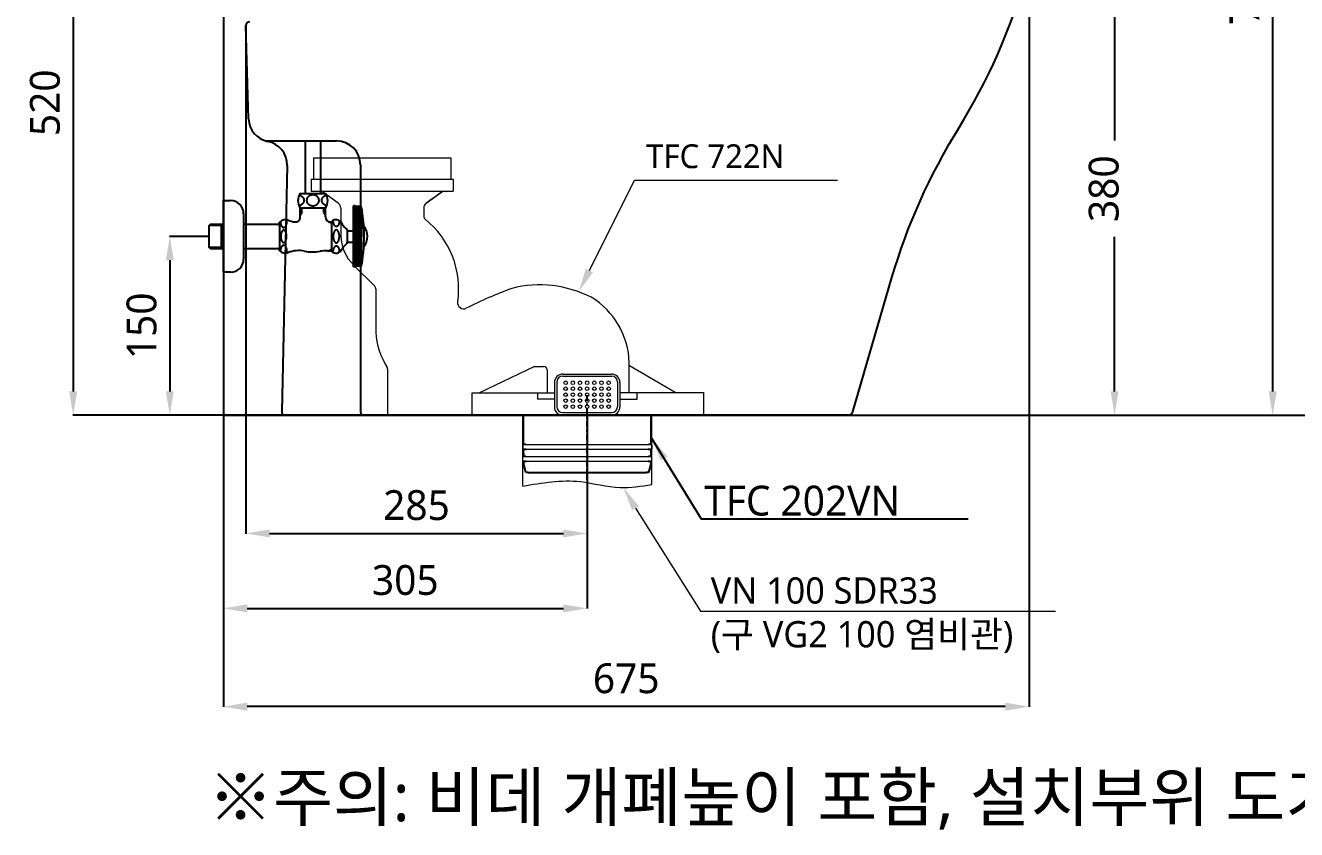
# Model space of a CAD drawing. Header units: millimetres. Extents: x 1416 to 7337, y -4252 to -1725.
# Drawn here: x 1416 to 2481, y -4252 to -3578 of the extents above; entities that cross this region are included whole.
import ezdxf

# ---------------------------------------------------------------- set-up
doc = ezdxf.new("R2010")
doc.units = ezdxf.units.MM
doc.header["$MEASUREMENT"] = 0
doc.linetypes.add('CENTER', pattern=[11, 5, -2, 2, -2])
doc.linetypes.add('HIDDEN', pattern=[0.375, 0.25, -0.125])
for name, color, linetype, lineweight in [('1', 1, 'CENTER', 5), ('2', 2, 'HIDDEN', 9), ('3', 3, 'Continuous', 15)]:
    doc.layers.add(name, color=color, linetype=linetype, lineweight=lineweight)
for name, color, linetype in [('4', 4, 'Continuous'), ('6', 6, 'Continuous'), ('CEN', 1, 'CENTER')]:
    doc.layers.add(name, color=color, linetype=linetype)
doc.styles.add('GHS', font='romans', dxfattribs={"bigfont": 'ghs'})
doc.styles.add('ROMANS', font='NanumGothic.ttf', dxfattribs={"height": 10.144927})
doc.styles.get("Standard").update_dxf_attribs({"font": 'NanumGothic.ttf'})
doc.dimstyles.get("Standard").update_dxf_attribs({"dimtxt": 0.18, "dimasz": 0.18, "dimexe": 0.18, "dimexo": 0.0625, "dimgap": 0.09, "dimtad": 0, "dimtih": 1, "dimtoh": 1, "dimdec": 4, "dimzin": 0, "dimdsep": 46, "dimtxsty": 'Standard', "dimcen": 0.09, "dimadec": 0, "dimazin": 0, "dimtfac": 1, "dimtdec": 4, "dimtofl": 0, "dimtmove": 0, "dimatfit": 3, "dimfxl": 0, "dimtolj": 1, "dimtzin": 0, "dimarcsym": 0})

# ---------------------------------------------------------------- blocks, each defined once
blk = doc.blocks.new('*D57')
at = {"color": 0, "lineweight": -2}
for p, q in [((2411.6, -3195), (2461.4, -3195)), ((2461.2, -3215), (2461.2, -3885)), ((2404.3, -3905), (2461.4, -3905))]:
    blk.add_line(p, q, dxfattribs=at)
at = {"color": 0}
for points in [[(2457.9, -3215), (2464.6, -3215), (2461.2, -3195)], [(2457.9, -3885), (2464.6, -3885), (2461.2, -3905)]]:
    blk.add_solid(points, dxfattribs=at)
at = {"layer": 'Defpoints', "color": 0}
for p in [(2411.5, -3195), (2404.2, -3905), (2461.2, -3905)]:
    blk.add_point(p, dxfattribs=at)
at = {"color": 2, "insert": (2437.7, -3550), "char_height": 25, "attachment_point": 5, "rotation": 90}
blk.add_mtext('\\A1;710', dxfattribs=at)
blk = doc.blocks.new('*D58')
at = {"color": 0, "lineweight": -2}
for p, q in [((2241.5, -3525), (2328.9, -3525)), ((2328.7, -3545), (2328.7, -3674.6)), ((2328.7, -3885), (2328.7, -3755.5)), ((2203.9, -3905), (2328.9, -3905))]:
    blk.add_line(p, q, dxfattribs=at)
at = {"color": 0}
for points in [[(2325.4, -3545), (2332, -3545), (2328.7, -3525)], [(2325.4, -3885), (2332, -3885), (2328.7, -3905)]]:
    blk.add_solid(points, dxfattribs=at)
at = {"layer": 'Defpoints', "color": 0}
for p in [(2241.4, -3525), (2203.9, -3905), (2328.7, -3905)]:
    blk.add_point(p, dxfattribs=at)
at = {"color": 2, "insert": (2319.7, -3715), "char_height": 25, "attachment_point": 5, "rotation": 90}
blk.add_mtext('\\A1;380', dxfattribs=at)
blk = doc.blocks.new('*D59')
at = {"color": 0, "lineweight": -2}
for p, q in [((1569.7, -3755), (1536.5, -3755)), ((1536.7, -3775), (1536.7, -3885)), ((1581.5, -3905), (1536.5, -3905))]:
    blk.add_line(p, q, dxfattribs=at)
at = {"color": 0}
for points in [[(1533.4, -3775), (1540, -3775), (1536.7, -3755)], [(1533.4, -3885), (1540, -3885), (1536.7, -3905)]]:
    blk.add_solid(points, dxfattribs=at)
at = {"layer": 'Defpoints', "color": 0}
for p in [(1569.7, -3755), (1536.7, -3905), (1581.6, -3905)]:
    blk.add_point(p, dxfattribs=at)
at = {"color": 2, "insert": (1513.1, -3830), "char_height": 25, "attachment_point": 5, "rotation": 90}
blk.add_mtext('\\A1;150', dxfattribs=at)
blk = doc.blocks.new('*D61')
at = {"color": 0, "linetype": 'ByBlock', "lineweight": -2}
for p, q in [((1787.1, -3381), (1455.5, -3381)), ((1455.7, -3401), (1455.7, -3885)), ((1648.1, -3905), (1455.5, -3905))]:
    blk.add_line(p, q, dxfattribs=at)
at = {"color": 0}
for points in [[(1452.3, -3401), (1459, -3401), (1455.7, -3381)], [(1452.3, -3885), (1459, -3885), (1455.7, -3905)]]:
    blk.add_solid(points, dxfattribs=at)
at = {"layer": 'Defpoints', "color": 0}
for p in [(1787.1, -3381), (1455.7, -3905), (1648.2, -3905)]:
    blk.add_point(p, dxfattribs=at)
at = {"color": 2, "insert": (1432.1, -3643), "char_height": 25, "attachment_point": 5, "rotation": 90}
blk.add_mtext('\\A1;520', dxfattribs=at)
blk = doc.blocks.new('BGFB')
at = {"color": 2, "linetype": 'Continuous', "lineweight": 0}
for p, q in [((-57.5, 0), (57.5, 0)), ((-57.5, 0), (-57.5, -18)), ((57.5, 0), (57.5, -18)), ((-59.5, -18), (59.5, -18)), ((-59.5, -18), (-59.5, -28)), ((59.5, -18), (59.5, -28)), ((-59.5, -28), (59.5, -28)), ((-36.9, -38), (-50.8, -28)), ((36.9, -38.1), (50.8, -28)), ((-34.8, -42.1), (-34.8, -65.3)), ((34.8, -42.1), (34.8, -49.1)), ((-24.1, -89.9), (-6.2, -107.6)), ((-5.3, -109.8), (-5.3, -146.3)), ((4.7, -215.9), (4.7, -177.4)), ((127.8, -174.9), (81.1, -197.3)), ((127.8, -174.9), (135.3, -174.9)), ((138.3, -177.9), (138.3, -197.3)), ((207.1, -196.8), (207.1, -171.6)), ((207.3, -174.1), (245.6, -196.4)), ((144.3, -188.3), (144.3, -208.9)), ((146.3, -188.1), (146.3, -208.6)), ((151.3, -181.3), (192.3, -181.3)), ((151.3, -183.1), (192.3, -183.1)), ((197.3, -188.1), (197.3, -208.6)), ((199.3, -188.3), (199.3, -208.9)), ((144.3, -197.3), (75.1, -197.3)), ((75.1, -197.3), (75.1, -215.9)), ((130.2, -197.3), (130.2, -202.4)), ((144.3, -202.4), (130.2, -202.4)), ((199.3, -196.8), (269.2, -196.8)), ((199.3, -202.4), (213.7, -202.4)), ((213.7, -202.4), (213.7, -196.8)), ((269.2, -196.8), (269.2, -215.9)), ((4.7, -215.9), (269.2, -215.9)), ((151.3, -213.6), (192.3, -213.6)), ((117.8, -240.9), (117.8, -243.9)), ((118.5, -240.4), (118.3, -240.4)), ((118.5, -244.4), (118.3, -244.4)), ((118.5, -240.4), (225.4, -240.4)), ((118.5, -244.4), (225.4, -244.4)), ((225.9, -240.9), (225.9, -243.9)), ((120.3, -250.4), (223.3, -250.4)), ((120.6, -254.4), (223, -254.4))]:
    blk.add_line(p, q, dxfattribs=at)
at = {"color": 3, "linetype": 'Continuous', "lineweight": 0}
for p, q in [((117.8, -275.3), (117.8, -215.9)), ((225.9, -273.8), (225.9, -215.9))]:
    blk.add_line(p, q, dxfattribs=at)
at = {"color": 2}
for p, q in [((118.5, -240.4), (118.4, -215.9)), ((225.3, -215.9), (225.2, -240.4)), ((118.5, -244.4), (120.6, -244.4)), ((118.6, -250.4), (118.5, -244.4)), ((223, -244.4), (225.2, -244.4)), ((225.2, -240.4), (223.3, -240.4)), ((225.2, -244.4), (225.1, -250.4)), ((120.3, -250.4), (118.3, -250.4)), ((118.3, -254.4), (120.6, -254.4)), ((118.6, -256.9), (118.6, -254.4)), ((223, -254.4), (225.4, -254.4)), ((225.4, -250.4), (223.3, -250.4)), ((225.1, -254.4), (225.1, -256.9)), ((120.4, -263.9), (118.6, -256.9)), ((122.4, -263.9), (120.4, -263.9)), ((122.4, -263.9), (171.8, -263.9)), ((171.8, -263.9), (221.2, -263.9)), ((223.2, -263.9), (221.2, -263.9)), ((225.1, -256.9), (223.2, -263.9))]:
    blk.add_line(p, q, dxfattribs=at)
blk.add_line((120.3, -240.4), (118.5, -240.4))
at = {"color": 2, "linetype": 'Continuous', "lineweight": 0}
for centre in [(153.8, -188.6), (153.8, -193.6), (153.8, -198.6), (153.8, -203.6), (153.8, -208.6)]:
    blk.add_circle(centre, 1.5, dxfattribs=at)
for centre, radius, start, end in [((-39.8, -42.1), 5, 0.0447, 54.1067), ((39.8, -42.1), 5, 125.8861, 179.7556), ((37.8, -49.1), 3, 179.7556, 231.4151), ((-10.7, -109.9), 74.8, 351.5468, 51.4151), ((1.6, -64.1), 36.4, 181.8849, 225.0733), ((-8.3, -109.8), 3, 0.0895, 45.2408), ((239.8, -464.9), 378.8, 110.2437, 116.5549), ((132, -202.9), 96.3, 63.2809, 103.9725), ((140.2, -174), 67, 2.0828, 58.4605), ((68.2, -121.6), 5, 171.5468, 296.5549), ((52.8, -143.8), 58.1, 182.4762, 213.3534), ((1.7, -177.4), 3, 0, 33.3534), ((135.3, -177.9), 3, 0, 90), ((151.3, -188.3), 7, 90, 180), ((151.3, -188.1), 5, 90, 180), ((192.3, -188.3), 7, 360, 90), ((192.3, -188.1), 5, 0, 90), ((247.1, -193.8), 3, 239.7939, 270), ((151.3, -208.9), 7, 179.7381, 270), ((151.3, -208.6), 5, 180, 270), ((192.3, -208.6), 5, 270, 0), ((192.3, -208.9), 7, 270, 0), ((118.3, -240.9), 0.5, 90, 180), ((118.3, -243.9), 0.5, 180, 270), ((225.4, -240.9), 0.5, 0, 90), ((225.4, -243.9), 0.5, 270, 360), ((118.3, -250.9), 0.5, 90, 180), ((118.3, -253.9), 0.5, 180, 270), ((225.4, -250.9), 0.5, 0, 90), ((225.4, -253.9), 0.5, 270, 0)]:
    blk.add_arc(centre, radius, start, end, dxfattribs=at)
at = {"color": 3, "linetype": 'Continuous', "lineweight": 0}
blk.add_spline([(117.8, -275.3), (166.2, -271.5), (199.4, -276.5), (225.9, -273.8)], degree=3, dxfattribs=at)
at = {"layer": '1', "color": 252, "linetype": 'Continuous'}
for q in [(-50.8, -28), (-50.1, -28.5), (-50.1, -28.5), (-50.1, -28.5)]:
    blk.add_line((-36.9, -38), q, dxfattribs=at)
at = {"layer": '1', "color": 2, "linetype": 'Continuous'}
for centre in [(159.8, -188.6), (159.8, -188.6), (165.8, -188.6), (165.8, -188.6), (171.8, -188.6), (177.8, -188.6), (177.8, -188.6), (183.8, -188.6), (183.8, -188.6), (189.8, -188.6), (189.8, -188.6), (159.8, -193.6), (159.8, -193.6), (159.8, -198.6), (159.8, -198.6), (159.8, -203.6), (159.8, -203.6), (165.8, -193.6), (165.8, -193.6), (165.8, -198.6), (165.8, -198.6), (165.8, -203.6), (165.8, -203.6), (171.8, -193.6), (171.8, -198.6), (171.8, -203.6), (177.8, -193.6), (177.8, -193.6), (177.8, -198.6), (177.8, -198.6), (177.8, -203.6), (177.8, -203.6), (183.8, -193.6), (183.8, -193.6), (183.8, -198.6), (183.8, -198.6), (183.8, -203.6), (183.8, -203.6), (189.8, -193.6), (189.8, -193.6), (189.8, -198.6), (189.8, -198.6), (189.8, -203.6), (189.8, -203.6), (159.8, -208.6), (159.8, -208.6), (165.8, -208.6), (165.8, -208.6), (171.8, -208.6), (171.8, -208.6), (177.8, -208.6), (177.8, -208.6), (183.8, -208.6), (183.8, -208.6), (189.8, -208.6), (189.8, -208.6)]:
    blk.add_circle(centre, 1.5, dxfattribs=at)
at = {"layer": '1', "color": 252, "linetype": 'Continuous'}
for centre in [(171.8, -188.6), (171.8, -193.6), (171.8, -198.6), (171.8, -203.6)]:
    blk.add_circle(centre, 1.5, dxfattribs=at)
for points, degree in [([(50.1, -28.5), (36.9, -38)], 1), ([(50.1, -28.5), (45.7, -31.7), (41.3, -34.8), (36.9, -38)], 3), ([(50.1, -28.5), (36.9, -38)], 1), ([(50.1, -28.5), (45.7, -31.7), (41.3, -34.8), (36.9, -38)], 3), ([(197.9, -139.9), (198.2, -140.5), (198.5, -141), (198.8, -141.6)], 3), ([(197.9, -139.9), (198.2, -140.5), (198.5, -141), (198.8, -141.6)], 3)]:
    blk.add_open_spline(points, degree=degree, dxfattribs=at)
at = {"layer": 'CEN'}
blk.add_line((171.8, -269.9), (171.8, -196.9), dxfattribs=at)
blk = doc.blocks.new('*D62')
at = {"color": 0, "linetype": 'ByBlock', "lineweight": -2}
for p, q in [((1581.6, -3894.1), (1581.6, -4067.1)), ((1886.6, -3905.1), (1886.6, -4067.1)), ((1601.6, -4066.9), (1866.6, -4066.9))]:
    blk.add_line(p, q, dxfattribs=at)
at = {"color": 0}
for points in [[(1601.6, -4063.6), (1601.6, -4070.3), (1581.6, -4066.9)], [(1866.6, -4063.6), (1866.6, -4070.3), (1886.6, -4066.9)]]:
    blk.add_solid(points, dxfattribs=at)
at = {"layer": 'Defpoints', "color": 0}
for p in [(1581.6, -3894), (1886.6, -3905), (1886.6, -4066.9)]:
    blk.add_point(p, dxfattribs=at)
at = {"color": 2, "insert": (1734.1, -4043.3), "char_height": 25, "attachment_point": 5}
blk.add_mtext('\\A1;305', dxfattribs=at)
blk = doc.blocks.new('*D63')
at = {"color": 0, "linetype": 'ByBlock', "lineweight": -2}
for p, q in [((1600.4, -3578.2), (1600.4, -4004.3)), ((1886.6, -3905.1), (1886.6, -4004.3)), ((1620.4, -4004.1), (1866.6, -4004.1))]:
    blk.add_line(p, q, dxfattribs=at)
at = {"color": 0}
for points in [[(1620.4, -4000.8), (1620.4, -4007.4), (1600.4, -4004.1)], [(1866.6, -4000.8), (1866.6, -4007.4), (1886.6, -4004.1)]]:
    blk.add_solid(points, dxfattribs=at)
at = {"layer": 'Defpoints', "color": 0}
for p in [(1600.4, -3578.1), (1886.6, -3905), (1886.6, -4004.1)]:
    blk.add_point(p, dxfattribs=at)
at = {"color": 2, "insert": (1743.5, -3980.5), "char_height": 25, "attachment_point": 5}
blk.add_mtext('\\A1;285', dxfattribs=at)
blk = doc.blocks.new('*D64')
at = {"color": 0, "linetype": 'ByBlock', "lineweight": -2}
for p, q in [((2257, -3490.2), (2257, -4149.5)), ((1581.6, -3533.1), (1581.6, -4149.5)), ((2237, -4149.3), (1601.6, -4149.3))]:
    blk.add_line(p, q, dxfattribs=at)
at = {"color": 0}
for points in [[(1601.6, -4146), (1601.6, -4152.7), (1581.6, -4149.3)], [(2237, -4146), (2237, -4152.7), (2257, -4149.3)]]:
    blk.add_solid(points, dxfattribs=at)
at = {"layer": 'Defpoints', "color": 0}
for p in [(2257, -3490.1), (1581.6, -3533), (1581.6, -4149.3)]:
    blk.add_point(p, dxfattribs=at)
at = {"color": 2, "insert": (1919.3, -4125.7), "char_height": 25, "attachment_point": 5}
blk.add_mtext('\\A1;675', dxfattribs=at)

msp = doc.modelspace()

# ---------------------------------------------------------------- linework, layer by layer
for p, q in [((1602.78014, -3656.42018), (1600.4022, -3578.13426)), ((1617.27558, -3675.04317), (1676.47582, -3675.04317)), ((1634.95659, -3695.47785), (1630.46745, -3901.97797)), ((1696.47582, -3695.04317), (1696.47582, -3832.03557)), ((2141.78319, -3789.52875), (2108.67634, -3902.88422)), ((1696.47582, -3832.03557), (1696.47582, -3902.04317)), ((1621.17956, -3905.04316), (1601.59278, -3905.04316)), ((2105.79664, -3905.04317), (1633.46674, -3905.04317)), ((1637.95691, -3905.04316), (1635.98478, -3905.04316)), ((1658.37267, -3905.04317), (1637.95691, -3905.04316)), ((1656.17686, -3905.04316), (2109.05707, -3905.04316)), ((1680.22403, -3905.04317), (1658.37267, -3905.04317)), ((1690.30164, -3905.04317), (1680.22403, -3905.04317)), ((1693.41292, -3905.04317), (1690.30162, -3905.04317)), ((1713.08833, -3905.04317), (1693.41292, -3905.04317)), ((1970.61915, -3905.04317), (1713.08833, -3905.04317)), ((1894.40082, -3905.04317), (1977.09326, -3905.04317)), ((2050.5211, -3905.04317), (1970.61915, -3905.04317)), ((2086.216, -3905.04317), (2050.5211, -3905.04317)), ((2108.98423, -3905.04317), (2086.216, -3905.04317))]:
    msp.add_line(p, q)
at = {"color": 2}
msp.add_line((1696.47582, -3727.69551), (1696.47582, -3733.92304), dxfattribs=at)
for centre, radius, start, end in [((1773.23379, -3400.50567), 500, 328.04871379, 344.37231621), ((1603.40082, -3578.04317), 3, 90, 181.73982655), ((1622.77092, -3655.81296), 20, 181.73982655, 258.74124322), ((2621.73213, -3929.70372), 500, 148.04871379, 163.71890857), ((1614.96131, -3695.04317), 20, 358.75463573, 78.74124322), ((1676.47582, -3695.04317), 20, 0, 90), ((1633.46674, -3902.04317), 3, 178.75463573, 270), ((1699.47582, -3902.04317), 3, 180, 270), ((2105.79664, -3902.04317), 3, 270, 343.71890857)]:
    msp.add_arc(centre, radius, start, end)
at = {"layer": '3'}
for points in [[(1888.38841, -3783.65485), (1926.13416, -3707.95447), (2096.43702, -3707.95447)], [(1927.03697, -3982.89715), (1981.67183, -4069.20301), (2279.17183, -4069.20301)]]:
    msp.add_lwpolyline(points, dxfattribs=at)
msp.add_solid([(1891.37148, -3785.14227), (1879.4639, -3801.55326), (1885.40535, -3782.16744)], dxfattribs=at)
at = {"layer": '3', "color": 3}
msp.add_solid([(1924.16161, -3984.58339), (1916.91952, -3965.64498), (1929.91233, -3981.21091)], dxfattribs=at)
at = {"layer": '4'}
for p, q in [((1650.24278, -3675.04317), (1650.24278, -3719.04316)), ((1662.94278, -3675.04317), (1662.94278, -3719.04316)), ((1581.59278, -3785.04316), (1581.59278, -3725.04316)), ((1581.59278, -3725.04316), (1587.59278, -3725.04316)), ((1646.09278, -3719.04316), (1650.24278, -3719.04316)), ((1650.24278, -3719.04316), (1667.09278, -3719.04316)), ((1692.09278, -3729.54316), (1690.59278, -3729.54316)), ((1690.59278, -3730.54316), (1690.59278, -3729.54316)), ((1692.09278, -3729.74316), (1692.09278, -3729.54316)), ((1598.59278, -3736.04316), (1598.59278, -3774.04316)), ((1646.09278, -3738.9548), (1646.09278, -3731.04316)), ((1646.09278, -3731.04316), (1667.09278, -3731.04316)), ((1647.34278, -3735.04316), (1646.09278, -3737.20823)), ((1646.09278, -3735.04316), (1647.34278, -3735.04316)), ((1647.34278, -3735.04316), (1647.34278, -3731.04316)), ((1665.84278, -3735.04316), (1665.84278, -3731.04316)), ((1665.84278, -3735.04316), (1667.09278, -3735.04316)), ((1665.84278, -3735.04316), (1667.09278, -3737.20823)), ((1667.09278, -3738.54316), (1667.09278, -3731.04316)), ((1690.59278, -3755.04316), (1690.59278, -3730.54316)), ((1692.09278, -3729.74316), (1692.09278, -3755.04316)), ((1695.59278, -3730.45465), (1692.09278, -3730.45465)), ((1695.59278, -3731.45465), (1692.09278, -3731.45465)), ((1695.59278, -3732.45465), (1692.09278, -3732.45465)), ((1695.59278, -3733.45465), (1692.09278, -3733.45465)), ((1695.59278, -3734.45465), (1692.09278, -3734.45465)), ((1695.59278, -3735.45465), (1692.09278, -3735.45465)), ((1695.59278, -3736.45465), (1692.09278, -3736.45465)), ((1695.59278, -3737.45465), (1692.09278, -3737.45465)), ((1695.59278, -3738.45465), (1692.09278, -3738.45465)), ((1695.59278, -3739.45465), (1692.09278, -3739.45465)), ((1695.59278, -3730.04316), (1692.39278, -3730.04316)), ((1696.09278, -3730.54316), (1695.59278, -3730.04316)), ((1695.59278, -3730.04316), (1695.59278, -3755.04316)), ((1696.91653, -3730.54316), (1696.09278, -3730.54316)), ((1696.09278, -3730.54316), (1696.09278, -3755.04316)), ((1697.50796, -3731.04316), (1697.50796, -3755.04316)), ((1569.59278, -3745.79316), (1570.59278, -3744.79316)), ((1580.09278, -3745.79316), (1569.59278, -3745.79316)), ((1569.71706, -3764.29316), (1569.71706, -3745.79316)), ((1570.59278, -3744.79316), (1581.59278, -3744.79316)), ((1580.09278, -3765.29316), (1580.09278, -3744.79316)), ((1580.09278, -3745.79316), (1581.09278, -3744.79316)), ((1581.59278, -3745.41012), (1581.59278, -3764.67555)), ((1598.59278, -3744.79316), (1628.59165, -3744.79316)), ((1628.59165, -3745.79204), (1628.59165, -3743.04427)), ((1628.59278, -3745.79316), (1628.59278, -3764.29316)), ((1671.59278, -3743.79316), (1670.29374, -3742.85159)), ((1671.59278, -3743.79316), (1671.59278, -3743.04316)), ((1671.59278, -3743.04316), (1672.50618, -3743.04316)), ((1671.59278, -3743.79316), (1672.50618, -3743.79316)), ((1672.50618, -3743.04316), (1672.50618, -3742.32245)), ((1672.50618, -3767.04316), (1672.50618, -3743.04316)), ((1680.61959, -3743.72165), (1681.17195, -3744.67837)), ((1685.50618, -3749.31082), (1685.50618, -3750.29316)), ((1685.50618, -3750.29316), (1685.50618, -3759.79316)), ((1685.50618, -3750.29316), (1690.59278, -3750.29316)), ((1695.59278, -3740.45465), (1692.09278, -3740.45465)), ((1695.59278, -3741.45465), (1692.09278, -3741.45465)), ((1695.59278, -3742.45465), (1692.09278, -3742.45465)), ((1695.59278, -3743.45465), (1692.09278, -3743.45465)), ((1695.59278, -3744.45465), (1692.09278, -3744.45465)), ((1695.59278, -3745.45465), (1692.09278, -3745.45465)), ((1695.59278, -3746.45465), (1692.09278, -3746.45465)), ((1695.59278, -3747.45465), (1692.09278, -3747.45465)), ((1695.59278, -3748.45465), (1692.09278, -3748.45465)), ((1695.59278, -3749.45465), (1692.09278, -3749.45465)), ((1695.59278, -3750.45465), (1692.09278, -3750.45465)), ((1685.50618, -3759.79316), (1690.59278, -3759.79316)), ((1685.50618, -3760.77551), (1685.50618, -3759.79316)), ((1690.59278, -3780.54316), (1690.59278, -3755.04316)), ((1695.59278, -3751.45465), (1692.09278, -3751.45465)), ((1695.59278, -3752.45465), (1692.09278, -3752.45465)), ((1695.59278, -3753.45465), (1692.09278, -3753.45465)), ((1695.59278, -3754.45465), (1692.09278, -3754.45465)), ((1692.09278, -3780.34316), (1692.09278, -3755.04316)), ((1695.59278, -3755.63168), (1692.09278, -3755.63168)), ((1695.59278, -3756.63168), (1692.09278, -3756.63168)), ((1695.59278, -3757.63168), (1692.09278, -3757.63168)), ((1695.59278, -3758.63168), (1692.09278, -3758.63168)), ((1695.59278, -3759.63168), (1692.09278, -3759.63168)), ((1695.59278, -3760.63168), (1692.09278, -3760.63168)), ((1695.59278, -3780.04316), (1695.59278, -3755.04316)), ((1696.09278, -3779.54316), (1696.09278, -3755.04316)), ((1697.50796, -3779.04316), (1697.50796, -3755.04316)), ((1570.59278, -3765.29316), (1569.59278, -3764.29316)), ((1580.09278, -3764.29316), (1569.59278, -3764.29316)), ((1570.59278, -3765.29316), (1581.59278, -3765.29316)), ((1581.09278, -3765.29316), (1580.09278, -3764.29316)), ((1598.59278, -3765.29316), (1628.59278, -3765.29316)), ((1628.59278, -3767.04316), (1628.59278, -3764.29316)), ((1628.59278, -3765.29316), (1628.59278, -3765.4749)), ((1628.59278, -3767.04316), (1628.59278, -3765.4749)), ((1668.88099, -3767.04316), (1672.50618, -3767.04316)), ((1671.59278, -3766.29316), (1670.29374, -3767.04316)), ((1671.59278, -3767.04316), (1671.59278, -3766.29316)), ((1671.59278, -3766.29316), (1672.50618, -3766.29316)), ((1672.50618, -3767.76388), (1672.50618, -3767.04316)), ((1680.61959, -3766.36468), (1681.17195, -3765.40795)), ((1695.59278, -3761.63168), (1692.09278, -3761.63168)), ((1695.59278, -3762.63168), (1692.09278, -3762.63168)), ((1695.59278, -3763.63168), (1692.09278, -3763.63168)), ((1695.59278, -3764.63168), (1692.09278, -3764.63168)), ((1695.59278, -3765.63168), (1692.09278, -3765.63168)), ((1695.59278, -3766.63168), (1692.09278, -3766.63168)), ((1695.59278, -3767.63168), (1692.09278, -3767.63168)), ((1695.59278, -3768.63168), (1692.09278, -3768.63168)), ((1695.59278, -3769.63168), (1692.09278, -3769.63168)), ((1695.59278, -3770.63168), (1692.09278, -3770.63168)), ((1695.59278, -3771.63168), (1692.09278, -3771.63168)), ((1692.09278, -3780.51299), (1690.59278, -3780.51299)), ((1695.59278, -3772.60151), (1692.09278, -3772.60151)), ((1695.59278, -3773.60151), (1692.09278, -3773.60151)), ((1695.59278, -3774.60151), (1692.09278, -3774.60151)), ((1695.59278, -3775.60151), (1692.09278, -3775.60151)), ((1695.59278, -3776.60151), (1692.09278, -3776.60151)), ((1695.59278, -3777.60151), (1692.09278, -3777.60151)), ((1695.59278, -3778.60151), (1692.09278, -3778.60151)), ((1695.59278, -3779.60151), (1692.09278, -3779.60151)), ((1692.09278, -3780.31299), (1692.09278, -3780.51299)), ((1695.59278, -3780.01299), (1692.39278, -3780.01299)), ((1696.09278, -3779.51299), (1695.59278, -3780.01299)), ((1696.91653, -3779.51299), (1696.09278, -3779.51299)), ((1587.59278, -3785.04316), (1581.59278, -3785.04316))]:
    msp.add_line(p, q, dxfattribs=at)
for centre, radius, start, end in [((1587.59278, -3736.04316), 11, 0, 90), ((1654.09278, -3725.04316), 10, 143.13010235, 216.86989765), ((1659.09278, -3725.04316), 10, 323.13010235, 36.86989765), ((1642.09278, -3738.9548), 4, 262.28832154, 0), ((1671.59278, -3738.54316), 4.5, 180, 270), ((1692.39278, -3729.74316), 0.3, 180, 270), ((1696.91653, -3731.24316), 0.7, 9.49341, 90), ((1554.59278, -3755.04316), 145, 1.94314208, 9.49341), ((1633.49914, -3748.03592), 7, 69.03386253, 134.51293636), ((1644.88761, -3718.31546), 24.82771, 249.03386253, 262.28832154), ((1675.98031, -3746.40014), 5.35697, 30, 130.43056562), ((1693.29631, -3737.67837), 14, 210, 236.19017959), ((1554.59278, -3755.04316), 145, 350.50659, 1.94314208), ((1688.33855, -3755.0885), 14, 0.24727149, 38.21407326), ((1693.29631, -3772.40795), 14, 123.80982041, 150), ((1688.33855, -3754.96766), 14, 321.78592674, 359.75272851), ((1633.49914, -3762.05041), 7, 225.5, 290.96613747), ((1644.88761, -3791.77087), 24.82771, 79.26272498, 110.96613747), ((1656.59278, -3730.04316), 38, 259.26272601, 279.30482553), ((1668.88099, -3805.04316), 38, 89.99999738, 99.30482351), ((1675.98031, -3763.68619), 5.35697, 229.56943438, 330), ((1587.59278, -3774.04316), 11, 270, 0), ((1692.39278, -3780.31299), 0.3, 90, 180), ((1696.91653, -3778.81299), 0.7, 270, 350.50659)]:
    msp.add_arc(centre, radius, start, end, dxfattribs=at)
for points, weights, knots in [([(1645.22072, -3720.42942), (1649.13957, -3721.3084), (1649.13957, -3724.81558), (1649.13957, -3728.46962), (1645.01772, -3729.24355)], [0.916933576092, 0.757211222931, 1, 0.749590815139, 0.927356513375], [1.8395081576, 1.8395081576, 1.8395081576, 3.1415926536, 3.1415926536, 4.4845456566, 4.4845456566, 4.4845456566]), ([(1651.36332, -3724.81558), (1651.36332, -3720.28482), (1656.59278, -3720.28482), (1661.82224, -3720.28482), (1661.82224, -3724.81558), (1661.82224, -3729.34634), (1656.59278, -3729.34634), (1651.36332, -3729.34634), (1651.36332, -3724.81558)], [1, 0.707106781187, 1, 0.707106781187, 1, 0.707106781187, 1, 0.707106781187, 1], [0, 0, 0, 1.5707963268, 1.5707963268, 3.1415926536, 3.1415926536, 4.7123889804, 4.7123889804, 6.2831853072, 6.2831853072, 6.2831853072]), ([(1668.17533, -3729.22733), (1664.13658, -3728.40911), (1664.13658, -3724.81558), (1664.13658, -3721.36604), (1667.97455, -3720.44816)], [0.9229916316, 0.752711955862, 1, 0.76024465311, 0.913005231274], [4.9569710883, 4.9569710883, 4.9569710883, 6.2831853072, 6.2831853072, 7.5690014136, 7.5690014136, 7.5690014136]), ([(1634.46181, -3741.10243), (1634.55449, -3741.80621), (1634.55449, -3742.53826), (1634.55449, -3747.75604), (1632.15384, -3747.75604), (1629.75319, -3747.75604), (1629.75319, -3742.53826), (1629.75319, -3742.32759), (1629.76101, -3742.11761)], [0.91075348696, 0.945078033016, 1, 0.707106781187, 1, 0.707106781187, 1, 0.983551247818, 0.968950004768], [4.4178405974, 4.4178405974, 4.4178405974, 4.7123889804, 4.7123889804, 6.2831853072, 6.2831853072, 7.853981634, 7.853981634, 7.9421968532, 7.9421968532, 7.9421968532]), ([(1632.15384, -3760.26095), (1629.75319, -3760.26095), (1629.75319, -3755.04316), (1629.75319, -3749.82538), (1632.15384, -3749.82538), (1634.55449, -3749.82538), (1634.55449, -3755.04316), (1634.55449, -3760.26095), (1632.15384, -3760.26095)], [1, 0.707106781187, 1, 0.707106781187, 1, 0.707106781187, 1, 0.707106781187, 1], [0, 0, 0, 1.5707963268, 1.5707963268, 3.1415926536, 3.1415926536, 4.7123889804, 4.7123889804, 6.2831853072, 6.2831853072, 6.2831853072]), ([(1676.27143, -3760.44218), (1673.6896, -3760.44218), (1673.6896, -3755.04316), (1673.6896, -3749.64415), (1676.27143, -3749.64415), (1678.85326, -3749.64415), (1678.85326, -3755.04316), (1678.85326, -3760.44218), (1676.27143, -3760.44218)], [1, 0.707106781187, 1, 0.707106781187, 1, 0.707106781187, 1, 0.707106781187, 1], [0, 0, 0, 1.5707963268, 1.5707963268, 3.1415926536, 3.1415926536, 4.7123889804, 4.7123889804, 6.2831853072, 6.2831853072, 6.2831853072]), ([(1678.84533, -3741.87368), (1678.65841, -3746.84989), (1676.27143, -3746.84989), (1673.74005, -3746.84989), (1673.6901, -3741.5574)], [0.969776747706, 0.723090688709, 1, 0.711176661733, 0.99197334448], [4.7981112218, 4.7981112218, 4.7981112218, 6.2831853072, 6.2831853072, 7.8321547257, 7.8321547257, 7.8321547257]), ([(1629.76485, -3767.97114), (1629.75319, -3767.71492), (1629.75319, -3767.45745), (1629.75319, -3762.23967), (1632.15384, -3762.23967), (1634.55449, -3762.23967), (1634.55449, -3767.45745), (1634.55449, -3768.23867), (1634.44922, -3768.98564)], [0.962679492115, 0.979969954245, 1, 0.707106781187, 1, 0.707106781187, 1, 0.94160424542, 0.906493865399], [1.4633745079, 1.4633745079, 1.4633745079, 1.5707963268, 1.5707963268, 3.1415926536, 3.1415926536, 4.7123889804, 4.7123889804, 5.0255674048, 5.0255674048, 5.0255674048]), ([(1673.69082, -3768.52927), (1673.6896, -3768.44645), (1673.6896, -3768.3636), (1673.6896, -3762.96459), (1676.27143, -3762.96459), (1678.78003, -3762.96459), (1678.85219, -3768.2083)], [0.987640002485, 0.993683792999, 1, 0.707106781187, 1, 0.713030131329, 0.988392882435], [1.5369222931, 1.5369222931, 1.5369222931, 1.5707963268, 1.5707963268, 3.1415926536, 3.1415926536, 4.6806218515, 4.6806218515, 4.6806218515])]:
    msp.add_rational_spline(points, weights, degree=2, knots=knots, dxfattribs=at)
at = {"layer": '6'}
msp.add_lwpolyline([(2581.59278, -1980.00858), (1581.59278, -1980.00858), (1581.59278, -3905.04316), (3509.09278, -3905.04316), (3509.09278, -2880.04316)], dxfattribs=at)

# ---------------------------------------------------------------- block references
at = {"color": 1}
msp.add_blockref('BGFB', (1714.74582, -3689.14129), dxfattribs=at)

# ---------------------------------------------------------------- texts
at = {"layer": '2', "attachment_point": 4, "style": 'ROMANS'}
for s, insert, char_height in [('TFC 722N', (1936.00999, -3687.95447), 20), ('VN 100 SDR33\\P(구 VG2 100 염비관)', (1990.17183, -4072.70301), 22)]:
    msp.add_mtext(s, dxfattribs=dict(at, insert=insert, char_height=char_height))
at = {"layer": '2', "insert": (1984.62093, -3989.40756), "char_height": 25, "width": 279.8677751, "attachment_point": 7, "line_spacing_factor": 0.963855}
msp.add_mtext('TFC 202VN', dxfattribs=at)
at = {"layer": '3', "color": 1, "insert": (1568.73268, -4205.1708), "char_height": 40, "attachment_point": 1, "style": 'GHS'}
msp.add_mtext_dynamic_manual_height_columns('{\\fNanumGothic|b0|i0|c129|p50;※주의: 비데 개폐높이 포함, 설치부위 도기허용차는 ±5%이므로 반드시 실측 확인 후 시공하십시오.}', width=2648.261808, gutter_width=13.505, heights=[0], dxfattribs=at)

# ---------------------------------------------------------------- dimensions: what is measured, and where the dimension line sits
at = {"color": 3}
for base, p1, p2, picture, middle in [((2461.21982, -3905.04316), (2411.5262, -3195.04316), (2404.22598, -3905.04316), '*D57', (2437.7005, -3550.04316)), ((1536.69817, -3905.04316), (1569.71706, -3755.04316), (1581.59278, -3905.04316), '*D59', (1513.12521, -3830.04316))]:
    dim = msp.add_linear_dim(base=base, p1=p1, p2=p2, angle=90, dimstyle='Standard', override={"dimtxt": 25, "dimasz": 20, "dimgap": 10, "dimtad": 1, "dimtih": 0, "dimdec": 0, "dimclrt": 2, "dimtdec": 0, "dimtmove": 2}, dxfattribs=at)
    dim.commit()
    dim.dimension.update_dxf_attribs({"geometry": picture, "text_midpoint": middle})
dim = msp.add_linear_dim(base=(1455.66427, -3905.04317), p1=(1787.14934, -3380.98973), p2=(1648.16479, -3905.04317), angle=90, text='520', dimstyle='Standard', override={"dimtxt": 25, "dimasz": 20, "dimgap": 10, "dimtad": 1, "dimtih": 0, "dimdec": 0, "dimclrt": 2, "dimtdec": 0, "dimtmove": 2, "dimarcsym": 1}, dxfattribs=at)
dim.commit()
dim.dimension.update_dxf_attribs({"geometry": '*D61', "text_midpoint": (1432.05554, -3643.01645)})
for base, p1, p2, picture, middle in [((1581.59278, -4149.33704), (2257.01854, -3490.14461), (1581.59278, -3533.04317), '*D64', (1919.30566, -4125.72831)), ((1886.59278, -4066.94024), (1581.59278, -3894.04225), (1886.59278, -3905.04317), '*D62', (1734.09278, -4043.31363))]:
    dim = msp.add_linear_dim(base=base, p1=p1, p2=p2, dimstyle='Standard', override={"dimtxt": 25, "dimasz": 20, "dimgap": 10, "dimtad": 1, "dimtih": 0, "dimdec": 0, "dimclrt": 2, "dimtdec": 0, "dimtmove": 2, "dimarcsym": 1}, dxfattribs=at)
    dim.commit()
    dim.dimension.update_dxf_attribs({"geometry": picture, "text_midpoint": middle})
dim = msp.add_linear_dim(base=(2328.68556, -3905.04316), p1=(2241.40099, -3525.04317), p2=(2203.88516, -3905.04316), angle=90, dimstyle='Standard', override={"dimtxt": 25, "dimasz": 20, "dimgap": 10, "dimtad": 1, "dimtih": 0, "dimdec": 0, "dimclrt": 2, "dimtdec": 0, "dimtmove": 2}, dxfattribs=at)
dim.commit()
dim.dimension.update_dxf_attribs({"geometry": '*D58', "text_midpoint": (2319.67437, -3715.04317), "dimtype": 160})
dim = msp.add_linear_dim(base=(1886.59278, -4004.10372), p1=(1600.4022, -3578.13426), p2=(1886.59278, -3905.04317), text='285', dimstyle='Standard', override={"dimtxt": 25, "dimasz": 20, "dimgap": 10, "dimtad": 1, "dimtih": 0, "dimdec": 0, "dimpost": '', "dimclrt": 2, "dimtdec": 0, "dimtmove": 2, "dimarcsym": 1}, dxfattribs=at)
dim.commit()
dim.dimension.update_dxf_attribs({"geometry": '*D63', "text_midpoint": (1743.49749, -3980.49499)})

# ---------------------------------------------------------------- leaders
msp.add_leader([(1940.6035, -3924.16545), (1982.0437, -3991.78938), (2205.82464, -3991.78938)], dimstyle='Standard', override={"dimtxt": 25, "dimasz": 20, "dimgap": 10, "dimtad": 0, "dimtih": 0, "dimdec": 0, "dimclrt": 2, "dimtdec": 0, "dimtmove": 2, "dimarcsym": 1}, dxfattribs=at)

doc.saveas('drawing.dxf')
